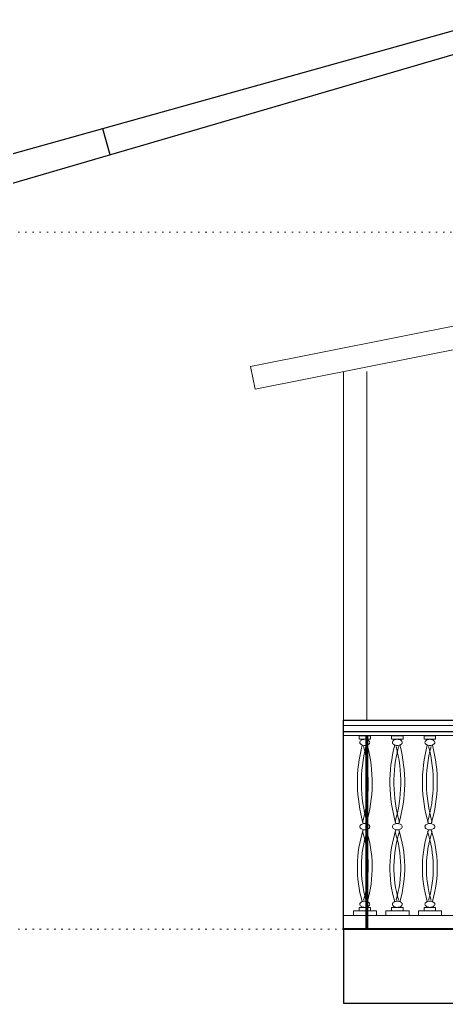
# Model space of a CAD drawing. Extents: x 775040 to 808375, y 4159409 to 4163651.
# Drawn here: x 797018.1 to 797201.7, y 4160529.1 to 4160952.7 of the extents above; entities that cross this region are included whole.
import ezdxf

# ---------------------------------------------------------------- set-up
doc = ezdxf.new("R2010")
doc.units = 0
doc.header["$MEASUREMENT"] = 0
doc.linetypes.add('ACAD_ISO07W100', pattern=[3, 0, -3])
doc.linetypes.add('DUZ', pattern=[500, 500])
doc.layers.get('0').update_dxf_attribs({"linetype": 'DUZ'})
for name, color, linetype, lineweight in [('Z_g1', 1, 'Continuous', 5), ('Z_g2', 2, 'Continuous', 9), ('Z_g5', 5, 'Continuous', 18), ('Z_g6', 6, 'Continuous', 20), ('Z_g8', 192, 'Continuous', 30), ('Z_izdot', 42, 'ACAD_ISO07W100', 9)]:
    doc.layers.add(name, color=color, linetype=linetype, lineweight=lineweight)

msp = doc.modelspace()

# ---------------------------------------------------------------- linework, layer by layer
at = {"color": 7, "linetype": 'Continuous'}
for p, q in [((797157.42, 4160561.14), (797157.42, 4160651.14)), ((797157.42, 4160651.14), (797411.56, 4160651.14)), ((797157.42, 4160646.14), (797411.56, 4160646.14)), ((797411.56, 4160561.14), (797157.42, 4160561.14)), ((797157.42, 4160561.14), (797411.56, 4160561.14))]:
    msp.add_line(p, q, dxfattribs=at)
at = {"layer": 'Z_g1'}
for p, q in [((797411.56, 4160566.91), (797157.42, 4160566.91)), ((797157.42, 4160561.37), (797411.56, 4160561.37))]:
    msp.add_line(p, q, dxfattribs=at)
at = {"layer": 'Z_g2'}
for p, q in [((797412.5, 4160651.14), (797157.42, 4160651.14)), ((797157.42, 4160648.77), (797412.5, 4160648.77)), ((797412.5, 4160644.42), (797157.42, 4160644.42)), ((797164.14, 4160642.83), (797164.14, 4160644.36)), ((797169.04, 4160644.36), (797164.14, 4160644.36)), ((797169.04, 4160642.83), (797164.3, 4160642.83)), ((797169.04, 4160644.36), (797169.04, 4160642.83)), ((797178.14, 4160642.83), (797178.14, 4160644.36)), ((797183.04, 4160644.36), (797178.14, 4160644.36)), ((797183.04, 4160642.83), (797178.3, 4160642.83)), ((797183.04, 4160644.36), (797183.04, 4160642.83)), ((797192.14, 4160642.83), (797192.14, 4160644.36)), ((797197.04, 4160644.36), (797192.14, 4160644.36)), ((797197.04, 4160642.83), (797192.3, 4160642.83)), ((797197.04, 4160644.36), (797197.04, 4160642.83)), ((797164.14, 4160570.46), (797164.14, 4160568.94)), ((797169.04, 4160570.46), (797164.14, 4160570.46)), ((797169.04, 4160568.94), (797169.04, 4160570.46)), ((797178.14, 4160570.46), (797178.14, 4160568.94)), ((797183.04, 4160570.46), (797178.14, 4160570.46)), ((797183.04, 4160568.94), (797183.04, 4160570.46)), ((797192.14, 4160570.46), (797192.14, 4160568.94)), ((797197.04, 4160570.46), (797192.14, 4160570.46)), ((797197.04, 4160568.94), (797197.04, 4160570.46)), ((797161.71, 4160568.94), (797161.71, 4160566.88)), ((797171.63, 4160568.94), (797161.71, 4160568.94)), ((797171.63, 4160566.88), (797171.63, 4160568.94)), ((797175.71, 4160568.94), (797175.71, 4160566.88)), ((797185.63, 4160568.94), (797175.71, 4160568.94)), ((797185.63, 4160566.88), (797185.63, 4160568.94)), ((797189.71, 4160568.94), (797189.71, 4160566.88)), ((797199.63, 4160568.94), (797189.71, 4160568.94)), ((797199.63, 4160566.88), (797199.63, 4160568.94))]:
    msp.add_line(p, q, dxfattribs=at)
for centre, radius, start, end in [((797165.36, 4160641.48), 0.888, 147.0853, 180), ((797165.95, 4160641.1), 1.59, 122.6158, 147.0853), ((797166.34, 4160640.5), 2.3, 104.8455, 122.6158), ((797166.59, 4160639.54), 3.29, 90, 104.8455), ((797166.59, 4160639.54), 3.29, 75.1545, 90), ((797166.84, 4160640.5), 2.3, 57.3842, 75.1545), ((797167.23, 4160641.1), 1.59, 32.9147, 57.3842), ((797167.82, 4160641.48), 0.888, 0, 32.9147), ((797179.36, 4160641.48), 0.888, 147.0853, 180), ((797179.95, 4160641.1), 1.59, 122.6158, 147.0853), ((797180.34, 4160640.5), 2.3, 104.8455, 122.6158), ((797180.59, 4160639.54), 3.29, 90, 104.8455), ((797180.59, 4160639.54), 3.29, 75.1545, 90), ((797180.84, 4160640.5), 2.3, 57.3842, 75.1545), ((797181.23, 4160641.1), 1.59, 32.9147, 57.3842), ((797181.82, 4160641.48), 0.888, 0, 32.9147), ((797193.36, 4160641.48), 0.888, 147.0853, 180), ((797193.95, 4160641.1), 1.59, 122.6158, 147.0853), ((797194.34, 4160640.5), 2.3, 104.8455, 122.6158), ((797194.59, 4160639.54), 3.29, 90, 104.8455), ((797194.59, 4160639.54), 3.29, 75.1545, 90), ((797194.84, 4160640.5), 2.3, 57.3842, 75.1545), ((797195.23, 4160641.1), 1.59, 32.9147, 57.3842), ((797195.82, 4160641.48), 0.888, 0, 32.9147), ((797225.98, 4160624.25), 62.58, 165.1181, 196.4631), ((797165.36, 4160641.48), 0.888, 180, 212.9147), ((797165.95, 4160641.86), 1.59, 212.9147, 237.3842), ((797166.34, 4160642.47), 2.3, 237.3842, 255.1545), ((797226.29, 4160624.25), 61.16, 165.365, 196.1896), ((797106.89, 4160624.25), 61.16, 343.8104, 14.635), ((797166.59, 4160643.42), 3.29, 255.1545, 270), ((797166.59, 4160643.42), 3.29, 270, 284.8455), ((797107.2, 4160624.25), 62.58, 343.5369, 14.8819), ((797166.84, 4160642.47), 2.3, 284.8455, 302.6158), ((797167.23, 4160641.86), 1.59, 302.6158, 327.0853), ((797167.82, 4160641.48), 0.888, 327.0853, 0), ((797239.98, 4160624.25), 62.58, 165.1181, 196.4631), ((797179.36, 4160641.48), 0.888, 180, 212.9147), ((797179.95, 4160641.86), 1.59, 212.9147, 237.3842), ((797180.34, 4160642.47), 2.3, 237.3842, 255.1545), ((797240.29, 4160624.25), 61.16, 165.365, 196.1896), ((797120.89, 4160624.25), 61.16, 343.8104, 14.635), ((797180.59, 4160643.42), 3.29, 255.1545, 270), ((797180.59, 4160643.42), 3.29, 270, 284.8455), ((797121.2, 4160624.25), 62.58, 343.5369, 14.8819), ((797180.84, 4160642.47), 2.3, 284.8455, 302.6158), ((797181.23, 4160641.86), 1.59, 302.6158, 327.0853), ((797181.82, 4160641.48), 0.888, 327.0853, 0), ((797253.98, 4160624.25), 62.58, 165.1181, 196.4631), ((797193.36, 4160641.48), 0.888, 180, 212.9147), ((797193.95, 4160641.86), 1.59, 212.9147, 237.3842), ((797194.34, 4160642.47), 2.3, 237.3842, 255.1545), ((797254.29, 4160624.25), 61.16, 165.365, 196.1896), ((797134.89, 4160624.25), 61.16, 343.8104, 14.635), ((797194.59, 4160643.42), 3.29, 255.1545, 270), ((797194.59, 4160643.42), 3.29, 270, 284.8455), ((797135.2, 4160624.25), 62.58, 343.5369, 14.8819), ((797194.84, 4160642.47), 2.3, 284.8455, 302.6158), ((797195.23, 4160641.86), 1.59, 302.6158, 327.0853), ((797195.82, 4160641.48), 0.888, 327.0853, 0), ((797215.56, 4160587.62), 52.17, 161.9559, 196.309), ((797165.36, 4160605.22), 0.888, 147.0853, 180), ((797165.36, 4160605.22), 0.888, 180, 212.9147), ((797165.95, 4160604.84), 1.59, 122.6158, 147.0853), ((797165.95, 4160605.6), 1.59, 212.9147, 237.3842), ((797166.34, 4160604.24), 2.3, 104.8455, 122.6158), ((797166.34, 4160606.2), 2.3, 237.3842, 255.1545), ((797166.59, 4160603.28), 3.29, 90, 104.8455), ((797166.59, 4160607.16), 3.29, 255.1545, 270), ((797166.59, 4160603.28), 3.29, 75.1545, 90), ((797166.59, 4160607.16), 3.29, 270, 284.8455), ((797117.62, 4160587.62), 52.17, 343.691, 18.0441), ((797166.84, 4160604.24), 2.3, 57.3842, 75.1545), ((797166.84, 4160606.2), 2.3, 284.8455, 302.6158), ((797167.23, 4160604.84), 1.59, 32.9147, 57.3842), ((797167.23, 4160605.6), 1.59, 302.6158, 327.0853), ((797167.82, 4160605.22), 0.888, 0, 32.9147), ((797167.82, 4160605.22), 0.888, 327.0853, 0), ((797229.56, 4160587.62), 52.17, 161.9559, 196.309), ((797179.36, 4160605.22), 0.888, 147.0853, 180), ((797179.36, 4160605.22), 0.888, 180, 212.9147), ((797179.95, 4160604.84), 1.59, 122.6158, 147.0853), ((797179.95, 4160605.6), 1.59, 212.9147, 237.3842), ((797180.34, 4160604.24), 2.3, 104.8455, 122.6158), ((797180.34, 4160606.2), 2.3, 237.3842, 255.1545), ((797180.59, 4160603.28), 3.29, 90, 104.8455), ((797180.59, 4160607.16), 3.29, 255.1545, 270), ((797180.59, 4160603.28), 3.29, 75.1545, 90), ((797180.59, 4160607.16), 3.29, 270, 284.8455), ((797131.62, 4160587.62), 52.17, 343.691, 18.0441), ((797180.84, 4160604.24), 2.3, 57.3842, 75.1545), ((797180.84, 4160606.2), 2.3, 284.8455, 302.6158), ((797181.23, 4160604.84), 1.59, 32.9147, 57.3842), ((797181.23, 4160605.6), 1.59, 302.6158, 327.0853), ((797181.82, 4160605.22), 0.888, 0, 32.9147), ((797181.82, 4160605.22), 0.888, 327.0853, 0), ((797243.56, 4160587.62), 52.17, 161.9559, 196.309), ((797193.36, 4160605.22), 0.888, 147.0853, 180), ((797193.36, 4160605.22), 0.888, 180, 212.9147), ((797193.95, 4160604.84), 1.59, 122.6158, 147.0853), ((797193.95, 4160605.6), 1.59, 212.9147, 237.3842), ((797194.34, 4160604.24), 2.3, 104.8455, 122.6158), ((797194.34, 4160606.2), 2.3, 237.3842, 255.1545), ((797194.59, 4160603.28), 3.29, 90, 104.8455), ((797194.59, 4160607.16), 3.29, 255.1545, 270), ((797194.59, 4160603.28), 3.29, 75.1545, 90), ((797194.59, 4160607.16), 3.29, 270, 284.8455), ((797145.62, 4160587.62), 52.17, 343.691, 18.0441), ((797194.84, 4160604.24), 2.3, 57.3842, 75.1545), ((797194.84, 4160606.2), 2.3, 284.8455, 302.6158), ((797195.23, 4160604.84), 1.59, 32.9147, 57.3842), ((797195.23, 4160605.6), 1.59, 302.6158, 327.0853), ((797195.82, 4160605.22), 0.888, 0, 32.9147), ((797195.82, 4160605.22), 0.888, 327.0853, 0), ((797215.71, 4160587.62), 50.59, 162.1864, 196.1009), ((797117.46, 4160587.62), 50.59, 343.8991, 17.8136), ((797229.71, 4160587.62), 50.59, 162.1864, 196.1009), ((797131.46, 4160587.62), 50.59, 343.8991, 17.8136), ((797243.71, 4160587.62), 50.59, 162.1864, 196.1009), ((797145.46, 4160587.62), 50.59, 343.8991, 17.8136), ((797165.36, 4160571.81), 0.888, 147.0853, 180), ((797165.36, 4160571.81), 0.888, 180, 212.9147), ((797165.95, 4160571.43), 1.59, 122.6158, 147.0853), ((797165.95, 4160572.19), 1.59, 212.9147, 237.3842), ((797166.34, 4160570.82), 2.3, 104.8455, 122.6158), ((797166.34, 4160572.79), 2.3, 237.3842, 255.1545), ((797166.59, 4160569.87), 3.29, 90, 104.8455), ((797166.59, 4160573.75), 3.29, 255.1545, 270), ((797166.59, 4160569.87), 3.29, 75.1545, 90), ((797166.59, 4160573.75), 3.29, 270, 284.8455), ((797166.84, 4160570.82), 2.3, 57.3842, 75.1545), ((797166.84, 4160572.79), 2.3, 284.8455, 302.6158), ((797167.23, 4160571.43), 1.59, 32.9147, 57.3842), ((797167.23, 4160572.19), 1.59, 302.6158, 327.0853), ((797167.82, 4160571.81), 0.888, 0, 32.9147), ((797167.82, 4160571.81), 0.888, 327.0853, 0), ((797179.36, 4160571.81), 0.888, 147.0853, 180), ((797179.36, 4160571.81), 0.888, 180, 212.9147), ((797179.95, 4160571.43), 1.59, 122.6158, 147.0853), ((797179.95, 4160572.19), 1.59, 212.9147, 237.3842), ((797180.34, 4160570.82), 2.3, 104.8455, 122.6158), ((797180.34, 4160572.79), 2.3, 237.3842, 255.1545), ((797180.59, 4160569.87), 3.29, 90, 104.8455), ((797180.59, 4160573.75), 3.29, 255.1545, 270), ((797180.59, 4160569.87), 3.29, 75.1545, 90), ((797180.59, 4160573.75), 3.29, 270, 284.8455), ((797180.84, 4160570.82), 2.3, 57.3842, 75.1545), ((797180.84, 4160572.79), 2.3, 284.8455, 302.6158), ((797181.23, 4160571.43), 1.59, 32.9147, 57.3842), ((797181.23, 4160572.19), 1.59, 302.6158, 327.0853), ((797181.82, 4160571.81), 0.888, 0, 32.9147), ((797181.82, 4160571.81), 0.888, 327.0853, 0), ((797193.36, 4160571.81), 0.888, 147.0853, 180), ((797193.36, 4160571.81), 0.888, 180, 212.9147), ((797193.95, 4160571.43), 1.59, 122.6158, 147.0853), ((797193.95, 4160572.19), 1.59, 212.9147, 237.3842), ((797194.34, 4160570.82), 2.3, 104.8455, 122.6158), ((797194.34, 4160572.79), 2.3, 237.3842, 255.1545), ((797194.59, 4160569.87), 3.29, 90, 104.8455), ((797194.59, 4160573.75), 3.29, 255.1545, 270), ((797194.59, 4160569.87), 3.29, 75.1545, 90), ((797194.59, 4160573.75), 3.29, 270, 284.8455), ((797194.84, 4160570.82), 2.3, 57.3842, 75.1545), ((797194.84, 4160572.79), 2.3, 284.8455, 302.6158), ((797195.23, 4160571.43), 1.59, 32.9147, 57.3842), ((797195.23, 4160572.19), 1.59, 302.6158, 327.0853), ((797195.82, 4160571.81), 0.888, 0, 32.9147), ((797195.82, 4160571.81), 0.888, 327.0853, 0)]:
    msp.add_arc(centre, radius, start, end, dxfattribs=at)
at = {"layer": 'Z_g5', "color": 5, "linetype": 'Continuous', "lineweight": 60}
msp.add_line((797167.42, 4160561.14), (797167.42, 4160644.42), dxfattribs=at)
at = {"layer": 'Z_g6'}
for p, q in [((797285.54, 4160836.96), (797117.42, 4160803.34)), ((797117.42, 4160803.34), (797285.54, 4160836.96)), ((797117.42, 4160803.34), (797285.54, 4160836.96)), ((797117.42, 4160803.34), (797285.54, 4160836.96)), ((797119.38, 4160793.53), (797285.53, 4160826.76)), ((797119.38, 4160793.53), (797117.42, 4160803.34)), ((797157.42, 4160561.14), (797157.42, 4160801.14)), ((797167.42, 4160651.14), (797167.42, 4160801.14))]:
    msp.add_line(p, q, dxfattribs=at)
at = {"layer": 'Z_g8'}
for p, q in [((797221.6, 4160952.7), (796793.47, 4160832.8)), ((797220.15, 4160942.1), (796777.5, 4160812.79)), ((797056.97, 4160894.43), (797053.81, 4160905.71)), ((797157.42, 4160561.14), (797157.42, 4160529.14)), ((797157.42, 4160561.14), (797157.42, 4160529.14)), ((797157.42, 4160529.14), (797411.56, 4160529.14))]:
    msp.add_line(p, q, dxfattribs=at)
at = {"layer": 'Z_izdot'}
for p, q in [((801432.07, 4160861.14), (794784.59, 4160861.14)), ((797361.9, 4160561.14), (792642.82, 4160561.14)), ((801432.07, 4160561.14), (794784.59, 4160561.14))]:
    msp.add_line(p, q, dxfattribs=at)

doc.saveas('drawing.dxf')
